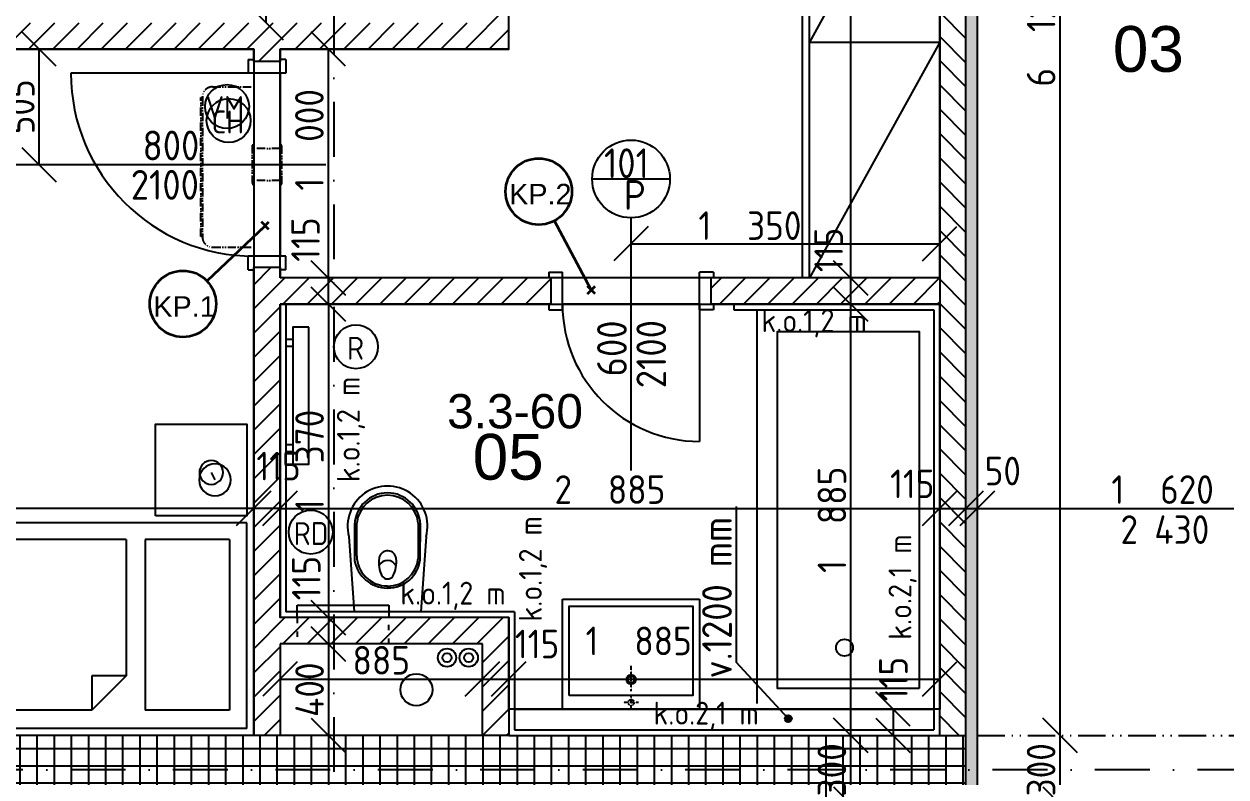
# Model space of a CAD drawing. Extents: x 4511820 to 5180432, y -1526536 to -944957.
# Drawn here: x 5099442 to 5104700, y -1130065 to -1126775 of the extents above; entities that cross this region are included whole.
import ezdxf

# ---------------------------------------------------------------- set-up
doc = ezdxf.new("R2010")
doc.units = 0
doc.header["$MEASUREMENT"] = 0
for name, pattern in [('ACAD_ISO03W100', [30, 12, -18]), ('ACAD_ISO12W100', [22, 12, -3, 0.5, -3, 0.5, -3]), ('BODKOCIARKOVANA_3', [5.6, 3, -1.3, 0, -1.3]), ('DASHED', [0.75, 0.5, -0.25])]:
    doc.linetypes.add(name, pattern=pattern)
doc.layers.get('0').update_dxf_attribs({"linetype": 'CONTINUOUS'})
doc.layers.get('Defpoints').update_dxf_attribs({"color": 61, "linetype": 'CONTINUOUS'})
for name, color, linetype in [('DVERE', 45, 'CONTINUOUS'), ('KÓTY', 4, 'CONTINUOUS'), ('MÚRY', 1, 'CONTINUOUS'), ('osi', 253, 'CONTINUOUS'), ('Plochy', 41, 'CONTINUOUS'), ('POPIS', 7, 'CONTINUOUS'), ('TENKÁ', 7, 'CONTINUOUS'), ('tzb', 153, 'CONTINUOUS'), ('Z-Kúrenie', 101, 'CONTINUOUS'), ('ZARIADENIE', 47, 'CONTINUOUS'), ('ZARIADOVACIE', 144, 'CONTINUOUS'), ('ZZ-chladenie', 133, 'CONTINUOUS'), ('zz-vetr', 52, 'CONTINUOUS'), ('ŠRAFY', 82, 'CONTINUOUS')]:
    doc.layers.add(name, color=color, linetype=linetype)
doc.layers.add('preklady', color=74, linetype='CONTINUOUS', lineweight=35)
doc.styles.add('ARIAL', font='arial.ttf')
doc.styles.add('STYLE1', font='isocp.shx')
doc.dimstyles.new('STANDARD-50', dxfattribs={"dimtxt": 125, "dimasz": 150, "dimexe": 10, "dimexo": 200, "dimgap": 20, "dimtad": 1, "dimdsep": 46, "dimlunit": 6, "dimtxsty": 'STYLE1', "dimblk1": 'OBLIQUE', "dimblk2": 'OBLIQUE', "dimsah": 1, "dimcen": 2.5, "dimse1": 1, "dimse2": 1, "dimadec": 0, "dimazin": 0, "dimtfac": 1, "dimtmove": 1, "dimatfit": 3, "dimldrblk": 'OBLIQUE', "dimfxl": 1, "dimtolj": 1, "dimtzin": 0, "dimarcsym": 0})
pattern_1 = [(45, (515270.5, 303822), (-53.0330086, 53.0330086), [])]

# ---------------------------------------------------------------- blocks, each defined once
blk = doc.blocks.new('JEDNOPOSTEL')
at = {"layer": 'ZARIADENIE', "ltscale": 0.25}
for p, q in [((4449069, -1322230.2), (4447069, -1322230.2)), ((4447069, -1323130.2), (4447069, -1322230.2)), ((4449069, -1322230.2), (4449069, -1323130.2)), ((4449069, -1323130.2), (4447069, -1323130.2)), ((4448913, -1323349.6), (4448929.1, -1323317.4))]:
    blk.add_line(p, q, dxfattribs=at)
at = {"layer": 'ZARIADENIE', "color": 76, "ltscale": 0.25}
for p, q in [((4448390.6, -1322311.3), (4447130.6, -1322311.3)), ((4447130.6, -1323056.9), (4447130.6, -1322311.3)), ((4448540.6, -1322461.3), (4448390.6, -1322311.3)), ((4448390.6, -1322461.3), (4448390.6, -1322311.3)), ((4448992.6, -1322311.3), (4448623.3, -1322311.3)), ((4448623.3, -1323056.9), (4448623.3, -1322311.3)), ((4448992.6, -1323056.9), (4448992.6, -1322311.3)), ((4448540.6, -1322461.3), (4448390.6, -1322461.3)), ((4448540.6, -1323056.9), (4448540.6, -1322461.3)), ((4448540.6, -1323056.9), (4447130.6, -1323056.9)), ((4448992.6, -1323056.9), (4448623.3, -1323056.9))]:
    blk.add_line(p, q, dxfattribs=at)
at = {"layer": 'ZARIADENIE'}
blk.add_lwpolyline([(4448669, -1323160.2), (4448669, -1323560.2), (4449069, -1323560.2), (4449069, -1323160.2)], close=True, dxfattribs=at)
at = {"layer": 'ZARIADENIE', "ltscale": 0.25}
for centre, radius in [((4448929.1, -1323317.4), 69.7), ((4448913, -1323349.6), 51.9)]:
    blk.add_circle(centre, radius, dxfattribs=at)
blk = doc.blocks.new('_OBLIQUE')
at = {"color": 0, "linetype": 'ByBlock'}
blk.add_line((-0.5, -0.5), (0.5, 0.5), dxfattribs=at)
blk = doc.blocks.new('*D17561')
at = {"layer": 'Defpoints', "color": 0}
for p in [(5103058.5, -1129884.2), (5103058.5, -1129884.2), (5103058.5, -1130184.2)]:
    blk.add_point(p, dxfattribs=at)
at = {"layer": 'KÓTY', "color": 0, "lineweight": -2}
blk.add_line((5103058.5, -1130184.2), (5103058.5, -1129884.2), dxfattribs=at)
at = {"layer": 'KÓTY', "color": 0, "linetype": 'ByBlock', "lineweight": -2, "xscale": 150, "yscale": 150, "zscale": 150}
for p, rotation in [((5103058.5, -1129884.2), 90), ((5103058.5, -1130184.2), 270)]:
    blk.add_blockref('_OBLIQUE', p, dxfattribs=dict(at, rotation=rotation))
at = {"layer": 'KÓTY', "color": 0, "insert": (5102976, -1130034.2), "char_height": 125, "attachment_point": 5, "rotation": 90, "style": 'STYLE1'}
blk.add_mtext('\\A1;300', dxfattribs=at)
blk = doc.blocks.new('*D17562')
at = {"layer": 'Defpoints', "color": 0}
for p in [(5103058.5, -1127999.2), (5103058.5, -1127999.2), (5103058.5, -1129884.2)]:
    blk.add_point(p, dxfattribs=at)
at = {"layer": 'KÓTY', "color": 0, "lineweight": -2}
blk.add_line((5103058.5, -1129884.2), (5103058.5, -1127999.2), dxfattribs=at)
at = {"layer": 'KÓTY', "color": 0, "linetype": 'ByBlock', "lineweight": -2, "xscale": 150, "yscale": 150, "zscale": 150}
for p, rotation in [((5103058.5, -1127999.2), 90), ((5103058.5, -1129884.2), 270)]:
    blk.add_blockref('_OBLIQUE', p, dxfattribs=dict(at, rotation=rotation))
at = {"layer": 'KÓTY', "color": 0, "insert": (5102976, -1128941.7), "char_height": 125, "attachment_point": 5, "rotation": 90, "style": 'STYLE1'}
blk.add_mtext('\\A1;1ﾠ885', dxfattribs=at)
blk = doc.blocks.new('*D17563')
at = {"layer": 'Defpoints', "color": 0}
for p in [(5103058.5, -1127884.2), (5103058.5, -1127884.2), (5103058.5, -1127999.2)]:
    blk.add_point(p, dxfattribs=at)
at = {"layer": 'KÓTY', "color": 0, "lineweight": -2}
blk.add_line((5103058.5, -1127999.2), (5103058.5, -1127884.2), dxfattribs=at)
at = {"layer": 'KÓTY', "color": 0, "linetype": 'ByBlock', "lineweight": -2, "xscale": 150, "yscale": 150, "zscale": 150}
for p, rotation in [((5103058.5, -1127884.2), 90), ((5103058.5, -1127999.2), 270)]:
    blk.add_blockref('_OBLIQUE', p, dxfattribs=dict(at, rotation=rotation))
at = {"layer": 'KÓTY', "color": 0, "insert": (5102961.8, -1127762.1), "char_height": 125, "attachment_point": 5, "rotation": 90, "style": 'STYLE1'}
blk.add_mtext('\\A1;115', dxfattribs=at)
blk = doc.blocks.new('*D17564')
at = {"layer": 'Defpoints', "color": 0}
for p in [(5103058.5, -1123764.2), (5103058.5, -1123764.2), (5103058.5, -1127884.2)]:
    blk.add_point(p, dxfattribs=at)
at = {"layer": 'KÓTY', "color": 0, "lineweight": -2}
blk.add_line((5103058.5, -1127884.2), (5103058.5, -1123764.2), dxfattribs=at)
at = {"layer": 'KÓTY', "color": 0, "linetype": 'ByBlock', "lineweight": -2, "xscale": 150, "yscale": 150, "zscale": 150}
for p, rotation in [((5103058.5, -1123764.2), 90), ((5103058.5, -1127884.2), 270)]:
    blk.add_blockref('_OBLIQUE', p, dxfattribs=dict(at, rotation=rotation))
at = {"layer": 'KÓTY', "color": 0, "insert": (5102976, -1125824.2), "char_height": 125, "attachment_point": 5, "rotation": 90, "style": 'STYLE1'}
blk.add_mtext('\\A1;4ﾠ120', dxfattribs=at)
blk = doc.blocks.new('*D17593')
at = {"layer": 'Defpoints', "color": 0}
for p in [(5099359.5, -1126884.2), (5099508.5, -1126884.2), (5099359.5, -1127389.2)]:
    blk.add_point(p, dxfattribs=at)
at = {"layer": 'KÓTY', "color": 0, "lineweight": -2}
blk.add_line((5099508.5, -1127389.2), (5099508.5, -1126884.2), dxfattribs=at)
at = {"layer": 'KÓTY', "color": 0, "linetype": 'ByBlock', "lineweight": -2, "xscale": 150, "yscale": 150, "zscale": 150}
for p, rotation in [((5099508.5, -1126884.2), 90), ((5099508.5, -1127389.2), 270)]:
    blk.add_blockref('_OBLIQUE', p, dxfattribs=dict(at, rotation=rotation))
at = {"layer": 'KÓTY', "color": 0, "insert": (5099426, -1127136.7), "char_height": 125, "attachment_point": 5, "rotation": 90, "style": 'STYLE1'}
blk.add_mtext('\\A1;505', dxfattribs=at)
blk = doc.blocks.new('*D17595')
at = {"layer": 'Defpoints', "color": 0}
for p in [(5102097.5, -1127621.9), (5103447.5, -1127667.4), (5103447.5, -1127735)]:
    blk.add_point(p, dxfattribs=at)
at = {"layer": 'KÓTY', "color": 0, "lineweight": -2}
blk.add_line((5102097.5, -1127735), (5103447.5, -1127735), dxfattribs=at)
at = {"layer": 'KÓTY', "color": 0, "linetype": 'ByBlock', "lineweight": -2, "xscale": 150, "yscale": 150, "zscale": 150, "rotation": 180}
blk.add_blockref('_OBLIQUE', (5102097.5, -1127735), dxfattribs=at)
at = {"layer": 'KÓTY', "color": 0, "linetype": 'ByBlock', "lineweight": -2, "xscale": 150, "yscale": 150, "zscale": 150}
blk.add_blockref('_OBLIQUE', (5103447.5, -1127735), dxfattribs=at)
at = {"layer": 'KÓTY', "color": 0, "insert": (5102617.4, -1127656), "char_height": 125, "attachment_point": 5, "style": 'STYLE1'}
blk.add_mtext('\\A1;1ﾠ350', dxfattribs=at)
blk = doc.blocks.new('*D17596')
at = {"layer": 'Defpoints', "color": 0}
for p in [(5100562.5, -1129484.2), (5100562.5, -1129884.2), (5100774, -1129884.2)]:
    blk.add_point(p, dxfattribs=at)
at = {"layer": 'KÓTY', "color": 0, "lineweight": -2}
blk.add_line((5100774, -1129484.2), (5100774, -1129884.2), dxfattribs=at)
at = {"layer": 'KÓTY', "color": 0, "linetype": 'ByBlock', "lineweight": -2, "xscale": 150, "yscale": 150, "zscale": 150}
for p, rotation in [((5100774, -1129484.2), 90), ((5100774, -1129884.2), 270)]:
    blk.add_blockref('_OBLIQUE', p, dxfattribs=dict(at, rotation=rotation))
at = {"layer": 'KÓTY', "color": 0, "insert": (5100691.5, -1129684.2), "char_height": 125, "attachment_point": 5, "rotation": 90, "style": 'STYLE1'}
blk.add_mtext('\\A1;400', dxfattribs=at)
blk = doc.blocks.new('*D17597')
at = {"layer": 'Defpoints', "color": 0}
for p in [(5100562.5, -1129369.2), (5100562.5, -1129484.2), (5100774, -1129484.2)]:
    blk.add_point(p, dxfattribs=at)
at = {"layer": 'KÓTY', "color": 0, "lineweight": -2}
blk.add_line((5100774, -1129369.2), (5100774, -1129484.2), dxfattribs=at)
at = {"layer": 'KÓTY', "color": 0, "linetype": 'ByBlock', "lineweight": -2, "xscale": 150, "yscale": 150, "zscale": 150}
for p, rotation in [((5100774, -1129369.2), 90), ((5100774, -1129484.2), 270)]:
    blk.add_blockref('_OBLIQUE', p, dxfattribs=dict(at, rotation=rotation))
at = {"layer": 'KÓTY', "color": 0, "insert": (5100677, -1129196.5), "char_height": 125, "attachment_point": 5, "rotation": 90, "style": 'STYLE1'}
blk.add_mtext('\\A1;115', dxfattribs=at)
blk = doc.blocks.new('*D17598')
at = {"layer": 'Defpoints', "color": 0}
for p in [(5100562.5, -1127999.2), (5100562.5, -1129369.2), (5100774, -1129369.2)]:
    blk.add_point(p, dxfattribs=at)
at = {"layer": 'KÓTY', "color": 0, "lineweight": -2}
blk.add_line((5100774, -1127999.2), (5100774, -1129369.2), dxfattribs=at)
at = {"layer": 'KÓTY', "color": 0, "linetype": 'ByBlock', "lineweight": -2, "xscale": 150, "yscale": 150, "zscale": 150}
for p, rotation in [((5100774, -1127999.2), 90), ((5100774, -1129369.2), 270)]:
    blk.add_blockref('_OBLIQUE', p, dxfattribs=dict(at, rotation=rotation))
at = {"layer": 'KÓTY', "color": 0, "insert": (5100691.5, -1128684.2), "char_height": 125, "attachment_point": 5, "rotation": 90, "style": 'STYLE1'}
blk.add_mtext('\\A1;1ﾠ370', dxfattribs=at)
blk = doc.blocks.new('*D17599')
at = {"layer": 'Defpoints', "color": 0}
for p in [(5100774, -1127884.2), (5100774, -1127884.2), (5100774, -1127999.2)]:
    blk.add_point(p, dxfattribs=at)
at = {"layer": 'KÓTY', "color": 0, "lineweight": -2}
blk.add_line((5100774, -1127999.2), (5100774, -1127884.2), dxfattribs=at)
at = {"layer": 'KÓTY', "color": 0, "linetype": 'ByBlock', "lineweight": -2, "xscale": 150, "yscale": 150, "zscale": 150}
for p, rotation in [((5100774, -1127884.2), 90), ((5100774, -1127999.2), 270)]:
    blk.add_blockref('_OBLIQUE', p, dxfattribs=dict(at, rotation=rotation))
at = {"layer": 'KÓTY', "color": 0, "insert": (5100673.5, -1127717), "char_height": 125, "attachment_point": 5, "rotation": 90, "style": 'STYLE1'}
blk.add_mtext('\\A1;115', dxfattribs=at)
blk = doc.blocks.new('*D17600')
at = {"layer": 'Defpoints', "color": 0}
for p in [(5100774, -1126884.2), (5101155, -1126884.2), (5101155, -1127884.2)]:
    blk.add_point(p, dxfattribs=at)
at = {"layer": 'KÓTY', "color": 0, "lineweight": -2}
blk.add_line((5100774, -1127884.2), (5100774, -1126884.2), dxfattribs=at)
at = {"layer": 'KÓTY', "color": 0, "linetype": 'ByBlock', "lineweight": -2, "xscale": 150, "yscale": 150, "zscale": 150}
for p, rotation in [((5100774, -1126884.2), 90), ((5100774, -1127884.2), 270)]:
    blk.add_blockref('_OBLIQUE', p, dxfattribs=dict(at, rotation=rotation))
at = {"layer": 'KÓTY', "color": 0, "insert": (5100690.5, -1127281), "char_height": 125, "attachment_point": 5, "rotation": 90, "style": 'STYLE1'}
blk.add_mtext('\\A1;1ﾠ000', dxfattribs=at)
blk = doc.blocks.new('*D17601')
at = {"layer": 'Defpoints', "color": 0}
for p in [(5103464.5, -1129769.2), (5103243.5, -1129884.2), (5103464.5, -1129884.2)]:
    blk.add_point(p, dxfattribs=at)
at = {"layer": 'KÓTY', "color": 0, "lineweight": -2}
blk.add_line((5103243.5, -1129769.2), (5103243.5, -1129884.2), dxfattribs=at)
at = {"layer": 'KÓTY', "color": 0, "linetype": 'ByBlock', "lineweight": -2, "xscale": 150, "yscale": 150, "zscale": 150}
for p, rotation in [((5103243.5, -1129769.2), 90), ((5103243.5, -1129884.2), 270)]:
    blk.add_blockref('_OBLIQUE', p, dxfattribs=dict(at, rotation=rotation))
at = {"layer": 'KÓTY', "color": 0, "insert": (5103245, -1129637.5), "char_height": 125, "attachment_point": 5, "rotation": 90, "style": 'STYLE1'}
blk.add_mtext('\\A1;115', dxfattribs=at)
blk = doc.blocks.new('*D17602')
at = {"layer": 'Defpoints', "color": 0}
for p in [(5103447.5, -1128892), (5100562.5, -1129369.2), (5103447.5, -1129369.2)]:
    blk.add_point(p, dxfattribs=at)
at = {"layer": 'KÓTY', "color": 0, "lineweight": -2}
blk.add_line((5100562.5, -1128892), (5103447.5, -1128892), dxfattribs=at)
at = {"layer": 'KÓTY', "color": 0, "linetype": 'ByBlock', "lineweight": -2, "xscale": 150, "yscale": 150, "zscale": 150, "rotation": 180}
blk.add_blockref('_OBLIQUE', (5100562.5, -1128892), dxfattribs=at)
at = {"layer": 'KÓTY', "color": 0, "linetype": 'ByBlock', "lineweight": -2, "xscale": 150, "yscale": 150, "zscale": 150}
blk.add_blockref('_OBLIQUE', (5103447.5, -1128892), dxfattribs=at)
at = {"layer": 'KÓTY', "color": 0, "insert": (5102005, -1128809.5), "char_height": 125, "attachment_point": 5, "style": 'STYLE1'}
blk.add_mtext('\\A1;2ﾠ885', dxfattribs=at)
blk = doc.blocks.new('*D17603')
at = {"layer": 'Defpoints', "color": 0}
for p in [(5100447.5, -1128892), (5100447.5, -1128892), (5100562.5, -1128892)]:
    blk.add_point(p, dxfattribs=at)
at = {"layer": 'KÓTY', "color": 0, "lineweight": -2}
blk.add_line((5100562.5, -1128892), (5100447.5, -1128892), dxfattribs=at)
at = {"layer": 'KÓTY', "color": 0, "linetype": 'ByBlock', "lineweight": -2, "xscale": 150, "yscale": 150, "zscale": 150, "rotation": 180}
blk.add_blockref('_OBLIQUE', (5100447.5, -1128892), dxfattribs=at)
at = {"layer": 'KÓTY', "color": 0, "linetype": 'ByBlock', "lineweight": -2, "xscale": 150, "yscale": 150, "zscale": 150}
blk.add_blockref('_OBLIQUE', (5100562.5, -1128892), dxfattribs=at)
at = {"layer": 'KÓTY', "color": 0, "insert": (5100555.8, -1128707), "char_height": 125, "attachment_point": 5, "style": 'STYLE1'}
blk.add_mtext('\\A1;115', dxfattribs=at)
blk = doc.blocks.new('*D17604')
at = {"layer": 'Defpoints', "color": 0}
for p in [(5096312.5, -1128892), (5096312.5, -1129884.2), (5100447.5, -1129884.2)]:
    blk.add_point(p, dxfattribs=at)
at = {"layer": 'KÓTY', "color": 0, "lineweight": -2}
blk.add_line((5100447.5, -1128892), (5096312.5, -1128892), dxfattribs=at)
at = {"layer": 'KÓTY', "color": 0, "linetype": 'ByBlock', "lineweight": -2, "xscale": 150, "yscale": 150, "zscale": 150, "rotation": 180}
blk.add_blockref('_OBLIQUE', (5096312.5, -1128892), dxfattribs=at)
at = {"layer": 'KÓTY', "color": 0, "linetype": 'ByBlock', "lineweight": -2, "xscale": 150, "yscale": 150, "zscale": 150}
blk.add_blockref('_OBLIQUE', (5100447.5, -1128892), dxfattribs=at)
at = {"layer": 'KÓTY', "color": 0, "insert": (5098290, -1128792.5), "char_height": 125, "attachment_point": 5, "style": 'STYLE1'}
blk.add_mtext('\\A1;4ﾠ135', dxfattribs=at)
blk = doc.blocks.new('*D17605')
at = {"layer": 'Defpoints', "color": 0}
for p in [(5103447.5, -1128892), (5103562.5, -1128892), (5103562.5, -1128892)]:
    blk.add_point(p, dxfattribs=at)
at = {"layer": 'KÓTY', "color": 0, "lineweight": -2}
blk.add_line((5103447.5, -1128892), (5103562.5, -1128892), dxfattribs=at)
at = {"layer": 'KÓTY', "color": 0, "linetype": 'ByBlock', "lineweight": -2, "xscale": 150, "yscale": 150, "zscale": 150, "rotation": 180}
blk.add_blockref('_OBLIQUE', (5103447.5, -1128892), dxfattribs=at)
at = {"layer": 'KÓTY', "color": 0, "linetype": 'ByBlock', "lineweight": -2, "xscale": 150, "yscale": 150, "zscale": 150}
blk.add_blockref('_OBLIQUE', (5103562.5, -1128892), dxfattribs=at)
at = {"layer": 'KÓTY', "color": 0, "insert": (5103327.5, -1128784.5), "char_height": 125, "attachment_point": 5, "style": 'STYLE1'}
blk.add_mtext('\\A1;115', dxfattribs=at)
blk = doc.blocks.new('*D17606')
at = {"layer": 'Defpoints', "color": 0}
for p in [(5103562.5, -1128892), (5103612.5, -1128892), (5103612.5, -1128892)]:
    blk.add_point(p, dxfattribs=at)
at = {"layer": 'KÓTY', "color": 0, "lineweight": -2}
blk.add_line((5103562.5, -1128892), (5103612.5, -1128892), dxfattribs=at)
at = {"layer": 'KÓTY', "color": 0, "linetype": 'ByBlock', "lineweight": -2, "xscale": 150, "yscale": 150, "zscale": 150, "rotation": 180}
blk.add_blockref('_OBLIQUE', (5103562.5, -1128892), dxfattribs=at)
at = {"layer": 'KÓTY', "color": 0, "linetype": 'ByBlock', "lineweight": -2, "xscale": 150, "yscale": 150, "zscale": 150}
blk.add_blockref('_OBLIQUE', (5103612.5, -1128892), dxfattribs=at)
at = {"layer": 'KÓTY', "color": 0, "insert": (5103723.5, -1128728.5), "char_height": 125, "attachment_point": 5, "style": 'STYLE1'}
blk.add_mtext('\\A1;50', dxfattribs=at)
blk = doc.blocks.new('*D17607')
at = {"layer": 'Defpoints', "color": 0}
for p in [(5103612.5, -1128892), (5105232.5, -1128892), (5105232.5, -1128892)]:
    blk.add_point(p, dxfattribs=at)
at = {"layer": 'KÓTY', "color": 0, "lineweight": -2}
blk.add_line((5103612.5, -1128892), (5105232.5, -1128892), dxfattribs=at)
at = {"layer": 'KÓTY', "color": 0, "linetype": 'ByBlock', "lineweight": -2, "xscale": 150, "yscale": 150, "zscale": 150, "rotation": 180}
blk.add_blockref('_OBLIQUE', (5103612.5, -1128892), dxfattribs=at)
at = {"layer": 'KÓTY', "color": 0, "linetype": 'ByBlock', "lineweight": -2, "xscale": 150, "yscale": 150, "zscale": 150}
blk.add_blockref('_OBLIQUE', (5105232.5, -1128892), dxfattribs=at)
at = {"layer": 'KÓTY', "color": 0, "insert": (5104422.5, -1128809.5), "char_height": 125, "attachment_point": 5, "style": 'STYLE1'}
blk.add_mtext('\\A1;1ﾠ620', dxfattribs=at)
blk = doc.blocks.new('*D17610')
at = {"layer": 'Defpoints', "color": 0}
for p in [(5100562.5, -1129484.2), (5101447.5, -1129484.2), (5101447.5, -1129638)]:
    blk.add_point(p, dxfattribs=at)
at = {"layer": 'KÓTY', "color": 0, "lineweight": -2}
blk.add_line((5100562.5, -1129638), (5101447.5, -1129638), dxfattribs=at)
at = {"layer": 'KÓTY', "color": 0, "linetype": 'ByBlock', "lineweight": -2, "xscale": 150, "yscale": 150, "zscale": 150, "rotation": 180}
blk.add_blockref('_OBLIQUE', (5100562.5, -1129638), dxfattribs=at)
at = {"layer": 'KÓTY', "color": 0, "linetype": 'ByBlock', "lineweight": -2, "xscale": 150, "yscale": 150, "zscale": 150}
blk.add_blockref('_OBLIQUE', (5101447.5, -1129638), dxfattribs=at)
at = {"layer": 'KÓTY', "color": 0, "insert": (5101005, -1129555.5), "char_height": 125, "attachment_point": 5, "style": 'STYLE1'}
blk.add_mtext('\\A1;885', dxfattribs=at)
blk = doc.blocks.new('*D17611')
at = {"layer": 'Defpoints', "color": 0}
for p in [(5101447.5, -1129638), (5101562.5, -1129638), (5101562.5, -1129638)]:
    blk.add_point(p, dxfattribs=at)
at = {"layer": 'KÓTY', "color": 0, "lineweight": -2}
blk.add_line((5101447.5, -1129638), (5101562.5, -1129638), dxfattribs=at)
at = {"layer": 'KÓTY', "color": 0, "linetype": 'ByBlock', "lineweight": -2, "xscale": 150, "yscale": 150, "zscale": 150, "rotation": 180}
blk.add_blockref('_OBLIQUE', (5101447.5, -1129638), dxfattribs=at)
at = {"layer": 'KÓTY', "color": 0, "linetype": 'ByBlock', "lineweight": -2, "xscale": 150, "yscale": 150, "zscale": 150}
blk.add_blockref('_OBLIQUE', (5101562.5, -1129638), dxfattribs=at)
at = {"layer": 'KÓTY', "color": 0, "insert": (5101686.5, -1129484.5), "char_height": 125, "attachment_point": 5, "style": 'STYLE1'}
blk.add_mtext('\\A1;115', dxfattribs=at)
blk = doc.blocks.new('*D17612')
at = {"layer": 'Defpoints', "color": 0}
for p in [(5101562.5, -1129369.2), (5103447.5, -1129369.2), (5103447.5, -1129638)]:
    blk.add_point(p, dxfattribs=at)
at = {"layer": 'KÓTY', "color": 0, "lineweight": -2}
blk.add_line((5101562.5, -1129638), (5103447.5, -1129638), dxfattribs=at)
at = {"layer": 'KÓTY', "color": 0, "linetype": 'ByBlock', "lineweight": -2, "xscale": 150, "yscale": 150, "zscale": 150, "rotation": 180}
blk.add_blockref('_OBLIQUE', (5101562.5, -1129638), dxfattribs=at)
at = {"layer": 'KÓTY', "color": 0, "linetype": 'ByBlock', "lineweight": -2, "xscale": 150, "yscale": 150, "zscale": 150}
blk.add_blockref('_OBLIQUE', (5103447.5, -1129638), dxfattribs=at)
at = {"layer": 'KÓTY', "color": 0, "insert": (5102131, -1129471), "char_height": 125, "attachment_point": 5, "style": 'STYLE1'}
blk.add_mtext('\\A1;1ﾠ885', dxfattribs=at)
blk = doc.blocks.new('*D17624')
at = {"layer": 'Defpoints', "color": 0}
for p in [(5100359.5, -1125684.2), (5100359.5, -1126769.2), (5100500.5, -1126769.2)]:
    blk.add_point(p, dxfattribs=at)
at = {"layer": 'KÓTY', "color": 0, "lineweight": -2}
blk.add_line((5100500.5, -1125684.2), (5100500.5, -1126769.2), dxfattribs=at)
at = {"layer": 'KÓTY', "color": 0, "linetype": 'ByBlock', "lineweight": -2, "xscale": 150, "yscale": 150, "zscale": 150}
for p, rotation in [((5100500.5, -1125684.2), 90), ((5100500.5, -1126769.2), 270)]:
    blk.add_blockref('_OBLIQUE', p, dxfattribs=dict(at, rotation=rotation))
at = {"layer": 'KÓTY', "color": 0, "insert": (5100418, -1126226.7), "char_height": 125, "attachment_point": 5, "rotation": 90, "style": 'STYLE1'}
blk.add_mtext('\\A1;1ﾠ085', dxfattribs=at)
blk = doc.blocks.new('*D17625')
at = {"layer": 'Defpoints', "color": 0}
for p in [(5103612.5, -1123764.2), (5103612.5, -1129884.2), (5103973.5, -1129884.2)]:
    blk.add_point(p, dxfattribs=at)
at = {"layer": 'KÓTY', "color": 0, "lineweight": -2}
blk.add_line((5103973.5, -1123764.2), (5103973.5, -1129884.2), dxfattribs=at)
at = {"layer": 'KÓTY', "color": 0, "linetype": 'ByBlock', "lineweight": -2, "xscale": 150, "yscale": 150, "zscale": 150}
for p, rotation in [((5103973.5, -1123764.2), 90), ((5103973.5, -1129884.2), 270)]:
    blk.add_blockref('_OBLIQUE', p, dxfattribs=dict(at, rotation=rotation))
at = {"layer": 'KÓTY', "color": 0, "insert": (5103891, -1126824.2), "char_height": 125, "attachment_point": 5, "rotation": 90, "style": 'STYLE1'}
blk.add_mtext('\\A1;6ﾠ120', dxfattribs=at)
blk = doc.blocks.new('*D17626')
at = {"layer": 'Defpoints', "color": 0}
for p in [(5103612.5, -1129884.2), (5103612.5, -1130184.2), (5103973.5, -1130184.2)]:
    blk.add_point(p, dxfattribs=at)
at = {"layer": 'KÓTY', "color": 0, "lineweight": -2}
blk.add_line((5103973.5, -1129884.2), (5103973.5, -1130184.2), dxfattribs=at)
at = {"layer": 'KÓTY', "color": 0, "linetype": 'ByBlock', "lineweight": -2, "xscale": 150, "yscale": 150, "zscale": 150}
for p, rotation in [((5103973.5, -1129884.2), 90), ((5103973.5, -1130184.2), 270)]:
    blk.add_blockref('_OBLIQUE', p, dxfattribs=dict(at, rotation=rotation))
at = {"layer": 'KÓTY', "color": 0, "insert": (5103891, -1130034.2), "char_height": 125, "attachment_point": 5, "rotation": 90, "style": 'STYLE1'}
blk.add_mtext('\\A1;300', dxfattribs=at)
blk = doc.blocks.new('chlad2')
at = {"layer": 'ZZ-chladenie', "linetype": 'ACAD_ISO12W100', "ltscale": 3}
for p, q in [((5102412.5, -1105747.3), (5102592.5, -1105747.3)), ((5102412.5, -1106448.4), (5102592.5, -1106448.4))]:
    blk.add_line(p, q, dxfattribs=at)
blk.add_lwpolyline([(5102367.5, -1106402), (5102360.8, -1106402), (5102360.8, -1105794.8), (5102367.5, -1105794.8)], close=True, dxfattribs=at)
for centre, start, end in [((5102412.5, -1105792.3), 90, 180), ((5102412.5, -1106403.4), 180, 270)]:
    blk.add_arc(centre, 45, start, end, dxfattribs=at)

msp = doc.modelspace()

# ---------------------------------------------------------------- hatches: boundary and pattern name
at = {"layer": 'KÓTY'}
h = msp.add_hatch(color=256, dxfattribs=at)
h.dxf.hatch_style = 1
h.paths.add_polyline_path([(5102800, -1129810.5, 0.65381715), (5102774.826, -1129799.478, 1.52947961)])
at = {"layer": 'ŠRAFY', "ltscale": 0.25}
h = msp.add_hatch(dxfattribs=at)
h.set_pattern_fill('ANSI31', color=256, scale=600, angle=90, style=0)
h.set_pattern_definition([(135, (-2973754.684, 526484.926), (-53.0330086, -53.0330086), [])])
h.paths.add_polyline_path([(5103447.5, -1123764.191), (5103447.5, -1127884.191), (5103447.5, -1127999.191), (5103447.5, -1129884.191), (5103562.5, -1129884.191), (5103562.5, -1123764.191)])
at = {"layer": 'ŠRAFY'}
h = msp.add_hatch(dxfattribs=at)
h.set_pattern_fill('DOTS', color=256, scale=250, angle=90)
h.paths.add_polyline_path([(5103562.5, -1123764.191), (5103562.5, -1130184.191), (5103612.5, -1130184.191), (5103612.5, -1123764.191)])
at = {"layer": 'ŠRAFY', "ltscale": 0.25}
h = msp.add_hatch(dxfattribs=at)
h.set_pattern_fill('ANSI31', color=256, scale=600, style=0)
h.set_pattern_definition(pattern_1)
h.paths.add_polyline_path([(5101447.5, -1126769.191), (5096312.5, -1126769.191), (5096312.5, -1126884.191), (5100447.5, -1126884.191), (5100447.5, -1126929.191), (5100447.5, -1126939.191), (5100562.5, -1126939.191), (5100562.5, -1126929.191), (5100562.5, -1126884.191), (5101562.5, -1126884.191), (5101562.5, -1126144.191), (5101562.5, -1126134.191), (5101447.5, -1126134.191), (5101447.5, -1126144.191)])
h = msp.add_hatch(dxfattribs=at)
h.set_pattern_fill('ANSI31', color=256, scale=600, style=0)
h.set_pattern_definition(pattern_1)
h.paths.add_polyline_path([(5101737.5, -1127999.191), (5101747.5, -1127999.191), (5101747.5, -1127884.191), (5101737.5, -1127884.191), (5100562.5, -1127884.191), (5100562.5, -1127849.191), (5100562.5, -1127839.191), (5100447.5, -1127839.191), (5100447.5, -1127849.191), (5100447.5, -1129884.191), (5100562.5, -1129884.191), (5100562.5, -1129484.191), (5101447.5, -1129484.191), (5101447.5, -1129884.191), (5101562.5, -1129884.191), (5101562.5, -1129769.191), (5101562.5, -1129369.191), (5100562.5, -1129369.191), (5100562.5, -1127999.191), (5100587.5, -1127999.191)])
h = msp.add_hatch(dxfattribs=at)
h.set_pattern_fill('ANSI31', color=256, scale=600, style=0)
h.set_pattern_definition(pattern_1)
h.paths.add_polyline_path([(5102847.5, -1127884.191), (5102457.5, -1127884.191), (5102447.5, -1127884.191), (5102447.5, -1127999.191), (5102457.5, -1127999.191), (5102547.5, -1127999.191), (5103447.5, -1127999.191), (5103447.5, -1127884.191), (5102877.5, -1127884.191)])
h = msp.add_hatch(dxfattribs=at)
h.set_pattern_fill('ANSI37', color=256, scale=600, angle=45)
h.set_pattern_definition([(90, (-3375574.78, 712808.59), (-75, 1e-14), []), (180, (-3375574.78, 712808.59), (-1e-14, -75), [])])
h.paths.add_polyline_path([(5103562.5, -1129884.191), (5103447.5, -1129884.191), (5103422.5, -1129884.191), (5101562.5, -1129884.191), (5101447.5, -1129884.191), (5100562.5, -1129884.191), (5100447.5, -1129884.191), (5096312.5, -1129884.191), (5096312.5, -1130184.191), (5103562.5, -1130184.191)])

# ---------------------------------------------------------------- linework, layer by layer
at = {"layer": 'DVERE', "ltscale": 0.25}
for p, q in [((5100422.5, -1126929.191), (5100422.5, -1126989.191)), ((5100422.5, -1126929.191), (5100447.5, -1126929.191)), ((5100587.5, -1126929.191), (5100562.5, -1126929.191)), ((5100587.5, -1126929.191), (5100587.5, -1126989.191)), ((5100447.5, -1126989.191), (5099647.5, -1126989.191)), ((5100587.5, -1126989.191), (5100422.5, -1126989.191)), ((5100447.5, -1126989.191), (5100447.5, -1127789.191)), ((5100562.5, -1126989.191), (5100562.5, -1127789.191)), ((5099359.5, -1127389.191), (5100762.156, -1127389.191)), ((5101927.5, -1127451.863), (5102267.5, -1127451.863)), ((5102097.5, -1128726.52), (5102097.5, -1127621.863)), ((5100422.5, -1127849.191), (5100422.5, -1127789.191)), ((5100587.5, -1127789.191), (5100422.5, -1127789.191)), ((5100587.5, -1127849.191), (5100587.5, -1127789.191)), ((5100422.5, -1127849.191), (5100447.5, -1127849.191)), ((5100587.5, -1127849.191), (5100562.5, -1127849.191)), ((5101737.5, -1127859.191), (5101797.5, -1127859.191)), ((5101737.5, -1127859.191), (5101737.5, -1127884.191)), ((5101797.5, -1128024.191), (5101797.5, -1127859.191)), ((5102397.5, -1127884.191), (5101797.5, -1127884.191)), ((5102457.5, -1127859.191), (5102397.5, -1127859.191)), ((5102397.5, -1128024.191), (5102397.5, -1127859.191)), ((5102457.5, -1127859.191), (5102457.5, -1127884.191)), ((5101737.5, -1127999.191), (5101737.5, -1128024.191)), ((5102397.5, -1127999.191), (5101797.5, -1127999.191)), ((5102397.5, -1127999.191), (5102397.5, -1128599.191)), ((5102457.5, -1127999.191), (5102457.5, -1128024.191)), ((5101737.5, -1128024.191), (5101797.5, -1128024.191)), ((5102457.5, -1128024.191), (5102397.5, -1128024.191))]:
    msp.add_line(p, q, dxfattribs=at)
msp.add_circle((5102097.5, -1127451.863), 170, dxfattribs=at)
for centre, radius in [((5100447.5, -1126989.191), 800), ((5102397.5, -1127999.191), 600)]:
    msp.add_arc(centre, radius, 180, 270, dxfattribs=at)
at = {"layer": 'KÓTY'}
for p in [(5102557, -1128884), (5102785, -1129810.5)]:
    msp.add_line(p, (5102557, -1129563.5), dxfattribs=at)
msp.add_circle((5102785, -1129810.5), 15, dxfattribs=at)
at = {"layer": 'MÚRY'}
for p, q in [((5103447.5, -1127884.191), (5103447.5, -1123764.191)), ((5103612.5, -1130184.191), (5103612.5, -1123764.191)), ((5100447.5, -1126884.191), (5096312.5, -1126884.191)), ((5101562.5, -1126884.191), (5100562.5, -1126884.191)), ((5103447.5, -1129884.191), (5103447.5, -1127999.191)), ((5101447.5, -1129884.191), (5101447.5, -1129484.191)), ((5100447.5, -1129884.191), (5096312.5, -1129884.191))]:
    msp.add_line(p, q, dxfattribs=at)
at = {"layer": 'MÚRY', "ltscale": 0.25}
for p, q in [((5101562.5, -1126884.191), (5101562.5, -1126134.191)), ((5100447.5, -1126939.191), (5100447.5, -1126884.191)), ((5100562.5, -1126884.191), (5100562.5, -1126939.191)), ((5100562.5, -1126939.191), (5100447.5, -1126939.191)), ((5100447.5, -1129884.191), (5100447.5, -1127839.191)), ((5100562.5, -1127839.191), (5100447.5, -1127839.191)), ((5100562.5, -1127839.191), (5100562.5, -1127884.191)), ((5101747.5, -1127884.191), (5100562.5, -1127884.191)), ((5101747.5, -1127999.191), (5101747.5, -1127884.191)), ((5103447.5, -1127884.191), (5102447.5, -1127884.191)), ((5102447.5, -1127999.191), (5102447.5, -1127884.191)), ((5101747.5, -1127999.191), (5100562.5, -1127999.191)), ((5100562.5, -1127999.191), (5100562.5, -1129369.191)), ((5103447.5, -1127999.191), (5102447.5, -1127999.191)), ((5101562.5, -1129369.191), (5100562.5, -1129369.191)), ((5101562.5, -1129369.191), (5101562.5, -1129884.191)), ((5100562.5, -1129484.191), (5100562.5, -1129884.191)), ((5101447.5, -1129484.191), (5100562.5, -1129484.191)), ((5101447.5, -1129884.191), (5100562.5, -1129884.191)), ((5101562.5, -1129884.191), (5103447.5, -1129884.191))]:
    msp.add_line(p, q, dxfattribs=at)
at = {"layer": 'osi', "linetype": 'BODKOCIARKOVANA_3', "ltscale": 80}
for p, q in [((5100797.5, -1109191.097), (5100797.5, -1141119)), ((5157242.5, -1130034.191), (5093572.5, -1130034.191))]:
    msp.add_line(p, q, dxfattribs=at)
at = {"layer": 'Plochy'}
for points in [[(5100562.5, -1127884.191), (5100562.5, -1126884.191), (5101562.5, -1126884.191), (5101562.5, -1123764.191), (5103447.5, -1123764.191), (5103447.5, -1127884.191)], [(5103612.5, -1123764.191), (5107232.5, -1123764.191), (5107232.5, -1125519.191), (5105232.5, -1125519.191), (5105232.5, -1130184.191), (5103612.5, -1130184.191)], [(5096312.5, -1126884.191), (5100447.5, -1126884.191), (5100447.5, -1129884.191), (5096312.5, -1129884.191)], [(5100562.5, -1127999.191), (5103447.5, -1127999.191), (5103447.5, -1129769.191), (5101562.5, -1129769.191), (5101562.5, -1129369.191), (5100562.5, -1129369.191)]]:
    msp.add_lwpolyline(points, close=True, dxfattribs=at)
at = {"layer": 'preklady'}
for p, q in [((5101923.569, -1127936.931), (5101762.084, -1127634.908)), ((5100497.069, -1127656.431), (5100242.628, -1127898.135)), ((5100480.452, -1127673.048), (5100513.686, -1127639.814)), ((5100513.687, -1127673.049), (5100480.452, -1127639.815)), ((5101906.952, -1127953.548), (5101940.186, -1127920.314)), ((5101940.187, -1127953.549), (5101906.952, -1127920.315))]:
    msp.add_line(p, q, dxfattribs=at)
at = {"layer": 'preklady', "ltscale": 0.25}
for centre in [(5101693.715, -1127507.038), (5100137.5, -1127998)]:
    msp.add_circle(centre, 145, dxfattribs=at)
at = {"layer": 'TENKÁ'}
for p, q in [((5103562.5, -1130184.191), (5103562.5, -1123764.191)), ((5103447.5, -1127884.191), (5103447.5, -1127999.191)), ((5100562.5, -1129884.191), (5100447.5, -1129884.191)), ((5101562.5, -1129884.191), (5101447.5, -1129884.191)), ((5103447.5, -1129884.191), (5103562.5, -1129884.191))]:
    msp.add_line(p, q, dxfattribs=at)
at = {"layer": 'TENKÁ', "ltscale": 0.25}
for p, q in [((5100587.5, -1127999.191), (5100587.5, -1129344.191)), ((5102547.5, -1127999.191), (5102547.5, -1128024.191)), ((5102547.5, -1128024.191), (5103422.5, -1128024.191)), ((5102647.5, -1128024.191), (5102647.5, -1129744.191)), ((5103422.5, -1128024.191), (5103422.5, -1129859.191)), ((5101587.5, -1129344.191), (5100587.5, -1129344.191)), ((5101587.5, -1129344.191), (5101587.5, -1129859.191)), ((5101587.5, -1129769.191), (5103422.5, -1129769.191)), ((5101587.5, -1129859.191), (5103422.5, -1129859.191))]:
    msp.add_line(p, q, dxfattribs=at)
at = {"layer": 'TENKÁ', "linetype": 'ACAD_ISO12W100', "ltscale": 10}
msp.add_line((5103612.5, -1129884.191), (5105232.5, -1129884.191), dxfattribs=at)
at = {"layer": 'tzb'}
for p, q in [((5100637.5, -1129369.191), (5100637.5, -1129314.191)), ((5100637.5, -1129314.191), (5101037.5, -1129314.191)), ((5101037.5, -1129314.191), (5101037.5, -1129369.191))]:
    msp.add_line(p, q, dxfattribs=at)
at = {"layer": 'tzb', "linetype": 'ACAD_ISO03W100', "ltscale": 2}
for p, q in [((5100637.5, -1129369.191), (5100637.5, -1129484.191)), ((5101037.5, -1129484.191), (5101037.5, -1129369.191))]:
    msp.add_line(p, q, dxfattribs=at)
at = {"layer": 'tzb'}
msp.add_circle((5100696.642, -1128995.449), 96, dxfattribs=at)
at = {"layer": 'Z-Kúrenie', "linetype": 'Continuous'}
for p, q in [((5100617.5, -1128154.191), (5100587.5, -1128154.191)), ((5100617.5, -1128184.191), (5100587.5, -1128184.191)), ((5100617.5, -1128614.191), (5100587.5, -1128614.191)), ((5100617.5, -1128644.191), (5100587.5, -1128644.191))]:
    msp.add_line(p, q, dxfattribs=at)
msp.add_lwpolyline([(5100687.5, -1128099.191), (5100617.5, -1128099.191), (5100617.5, -1128699.191), (5100687.5, -1128699.191)], close=True, dxfattribs=at)
msp.add_circle((5100893.966, -1128185.474), 96, dxfattribs=at)
at = {"layer": 'Z-Kúrenie'}
for centre, radius in [((5101292.5, -1129544.191), 40), ((5101292.5, -1129544.191), 20), ((5101387.5, -1129544.191), 40), ((5101387.5, -1129544.191), 20)]:
    msp.add_circle(centre, radius, dxfattribs=at)
at = {"layer": 'ZARIADENIE', "ltscale": 0.25}
for p, q in [((5102847.5, -1127884.191), (5102847.5, -1123764.191)), ((5102877.5, -1127884.191), (5102877.5, -1123764.191))]:
    msp.add_line(p, q, dxfattribs=at)
at = {"layer": 'ZARIADENIE'}
for p, q in [((5103447.5, -1125824.191), (5102877.5, -1126854.191)), ((5102877.5, -1126854.191), (5103447.5, -1126854.191)), ((5103447.5, -1126854.191), (5102877.5, -1127884.191))]:
    msp.add_line(p, q, dxfattribs=at)
at = {"layer": 'ZARIADOVACIE'}
for p, q in [((5100888.282, -1128961.902), (5100888.282, -1129119.311)), ((5100898.137, -1129098.549), (5100898.137, -1128955.728)), ((5101166.147, -1128955.728), (5101166.147, -1129110.389)), ((5101175.045, -1129117.057), (5101176.171, -1128961.902)), ((5100863.687, -1129014.192), (5100886.763, -1129344.191)), ((5101201.313, -1129014.193), (5101178.237, -1129344.191))]:
    msp.add_line(p, q, dxfattribs=at)
at = {"layer": 'ZARIADOVACIE', "linetype": 'Continuous'}
for p, q in [((5100995.936, -1129105.194), (5100995.774, -1129108.903)), ((5101034.199, -1129239.312), (5101031.382, -1129239.875)), ((5101032.5, -1129231.223), (5101031.604, -1129230.401))]:
    msp.add_line(p, q, dxfattribs=at)
at = {"layer": 'ZARIADOVACIE', "ltscale": 0.25}
for p, q in [((5101797.5, -1129769.191), (5101797.5, -1129289.191)), ((5101797.5, -1129289.191), (5102397.5, -1129289.191)), ((5102397.5, -1129289.191), (5102397.5, -1129769.191))]:
    msp.add_line(p, q, dxfattribs=at)
at = {"layer": 'ZARIADOVACIE', "linetype": 'DASHED'}
for p, q in [((5102097.5, -1129690.085), (5102097.5, -1129580.54)), ((5102160.488, -1129639.42), (5102029.035, -1129639.42)), ((5102097.5, -1129764.49), (5102097.5, -1129712.457)), ((5102130.363, -1129739.843), (5102064.637, -1129739.843))]:
    msp.add_line(p, q, dxfattribs=at)
at = {"layer": 'ZARIADOVACIE', "ltscale": 0.25}
for points in [[(5103357.5, -1129678.719), (5102737.5, -1129678.719), (5102737.5, -1128118.719), (5103357.5, -1128118.719)], [(5101827.5, -1129709.191), (5101827.5, -1129319.191), (5102367.5, -1129319.191), (5102367.5, -1129709.191)], [(5101827.5, -1129709.191), (5101827.5, -1129319.191), (5102367.5, -1129319.191), (5102367.5, -1129709.191)]]:
    msp.add_lwpolyline(points, close=True, dxfattribs=at)
msp.add_circle((5103031.01, -1129500.496), 36.624, dxfattribs=at)
at = {"layer": 'ZARIADOVACIE', "linetype": 'Continuous'}
for centre, radius in [((5102097.773, -1129639.153), 20.877), ((5102097.5, -1129639.42), 14.781)]:
    msp.add_circle(centre, radius, dxfattribs=at)
at = {"layer": 'ZARIADOVACIE', "linetype": 'DASHED'}
msp.add_circle((5102097.814, -1129739.843), 12.931, dxfattribs=at)
at = {"layer": 'ZARIADOVACIE', "linetype": 'Continuous'}
for centre, radius, start, end in [((5101032.5, -1128968.96), 174.768, 344.999903, 194.999834), ((5101032.227, -1128968.276), 144.085, 2.535471, 177.464529), ((5101032.142, -1128968.836), 134.645, 5.586614, 174.413386), ((5101030.02, -1129098.528), 131.883, 180.009129, 270.688221), ((5101032.5, -1129114.879), 37.825, 6.725682, 165.163801), ((5101031.063, -1129095.048), 144.828, 189.644186, 270.125906), ((5101132.613, -1129128.283), 138.205, 171.939221, 205.522023), ((5101031.932, -1129160.594), 41.261, 23.590956, 153.232972), ((5101033.431, -1129097.926), 133.3, 269.600093, 354.635422), ((5101035.552, -1129098.611), 140.707, 269.449007, 352.467037), ((5100936.726, -1129126.274), 134.275, 332.591351, 6.76835), ((5101032.004, -1129170.483), 29.701, 215.733795, 323.655963)]:
    msp.add_arc(centre, radius, start, end, dxfattribs=at)
at = {"layer": 'ZZ-chladenie'}
msp.add_circle((5100337.243, -1127196.768), 96, dxfattribs=at)
at = {"layer": 'zz-vetr', "linetype": 'ACAD_ISO12W100', "lineweight": -2, "ltscale": 3}
for p, q in [((5100562.5, -1127319.191), (5100447.5, -1127319.191)), ((5100562.5, -1127459.191), (5100447.5, -1127459.191))]:
    msp.add_line(p, q, dxfattribs=at)
for points in [[(5100440.5, -1127474.191), (5100447.5, -1127474.191), (5100447.5, -1127304.191), (5100440.5, -1127304.191)], [(5100562.5, -1127474.191), (5100569.5, -1127474.191), (5100569.5, -1127304.191), (5100562.5, -1127304.191)]]:
    msp.add_lwpolyline(points, close=True, dxfattribs=at)
at = {"layer": 'zz-vetr'}
for centre, radius in [((5100330.623, -1127135.621), 96), ((5101158.585, -1129684.191), 70)]:
    msp.add_circle(centre, radius, dxfattribs=at)

# ---------------------------------------------------------------- block references
at = {"layer": 'ZARIADENIE', "color": 2, "xscale": -1, "rotation": 180}
msp.add_blockref('JEDNOPOSTEL', (651348.5, -2452084.383), dxfattribs=at)
at = {"layer": 'ZZ-chladenie'}
msp.add_blockref('chlad2', (-2145, -21301.886), dxfattribs=at)

# ---------------------------------------------------------------- texts
at = {"layer": 'DVERE', "style": 'STYLE1'}
for s, p in [('101', (5101978.97, -1127448.363)), ('P', (5102065.97, -1127587))]:
    msp.add_text(s, height=130, dxfattribs=at).set_placement(p)
at = {"layer": 'KÓTY', "insert": (5104432.498, -1128984.457), "char_height": 125, "attachment_point": 5, "style": 'STYLE1'}
msp.add_mtext('\\A1;2 430', dxfattribs=at)
at = {"layer": 'POPIS', "lineweight": 40, "ltscale": 0.25, "style": 'ARIAL'}
for s, height, p in [('03', 200, (5104204.811, -1126983.77)), ('3.3-60', 150, (5101292.911, -1128542.079)), ('05', 200, (5101404.811, -1128766.169))]:
    msp.add_text(s, height=height, dxfattribs=at).set_placement(p)
at = {"layer": 'preklady', "linetype": 'Continuous', "lineweight": 20, "style": 'ARIAL'}
for s, p in [('KP.2', (5101564.451, -1127563.295)), ('KP.1', (5100008.236, -1128054.257))]:
    msp.add_text(s, height=90, dxfattribs=at).set_placement(p)
at = {"layer": 'TENKÁ', "linetype": 'Continuous', "style": 'STYLE1'}
for s, height, p in [('800', 130, (5099961.085, -1127370.608)), ('2100', 130, (5099909.311, -1127542.716)), ('k.o.1,2 m', 100, (5102667.919, -1128120.945)), ('k.o.1,2 m', 100, (5101088.143, -1129312.258)), ('k.o.2,1 m', 100, (5102195.541, -1129836.742))]:
    msp.add_text(s, height=height, dxfattribs=at).set_placement(p)
for s, height, p in [('600', 130, (5102078.917, -1128314.934)), ('2100', 130, (5102251.024, -1128366.708)), ('k.o.1,2 m', 100, (5100910.715, -1128777.243)), ('k.o.1,2 m', 100, (5101707.249, -1129386.49)), ('v.1200 mm', 130, (5102538.417, -1129635.128)), ('k.o.2,1 m', 100, (5103323.602, -1129466.039))]:
    msp.add_text(s, height=height, rotation=90, dxfattribs=at).set_placement(p)
at = {"layer": 'tzb', "style": 'STYLE1'}
msp.add_text('RD', height=100, dxfattribs=at).set_placement((5100622.014, -1129051.649))
at = {"layer": 'Z-Kúrenie', "linetype": 'Continuous', "style": 'STYLE1'}
msp.add_text('R', height=100, dxfattribs=at).set_placement((5100855.338, -1128241.673))
at = {"layer": 'ZZ-chladenie', "style": 'STYLE1'}
msp.add_text('CH', height=100, dxfattribs=at).set_placement((5100262.615, -1127252.967))
at = {"layer": 'zz-vetr', "style": 'STYLE1'}
msp.add_text('VM', height=100, dxfattribs=at).set_placement((5100236.316, -1127189.634))

# ---------------------------------------------------------------- dimensions: what is measured, and where the dimension line sits
at = {"layer": 'KÓTY'}
for base, p1, p2, picture, middle in [((5103058.5, -1123764.191), (5103058.5, -1127884.191), (5103058.5, -1123764.191), '*D17564', (5102975.957, -1125824.191)), ((5103973.5, -1129884.191), (5103612.5, -1123764.191), (5103612.5, -1129884.191), '*D17625', (5103890.957, -1126824.191)), ((5100500.5, -1126769.191), (5100359.5, -1125684.191), (5100359.5, -1126769.191), '*D17624', (5100417.957, -1126226.691)), ((5099508.5, -1126884.191), (5099359.5, -1127389.191), (5099359.5, -1126884.191), '*D17593', (5099426, -1127136.691)), ((5100774, -1129369.191), (5100562.5, -1127999.191), (5100562.5, -1129369.191), '*D17598', (5100691.457, -1128684.191)), ((5103058.5, -1127999.191), (5103058.5, -1129884.191), (5103058.5, -1127999.191), '*D17562', (5102975.957, -1128941.691)), ((5100774, -1129884.191), (5100562.5, -1129484.191), (5100562.5, -1129884.191), '*D17596', (5100691.5, -1129684.191)), ((5103058.5, -1129884.191), (5103058.5, -1130184.191), (5103058.5, -1129884.191), '*D17561', (5102976, -1130034.191)), ((5103973.5, -1130184.191), (5103612.5, -1129884.191), (5103612.5, -1130184.191), '*D17626', (5103891, -1130034.191))]:
    dim = msp.add_linear_dim(base=base, p1=p1, p2=p2, angle=90, dimstyle='STANDARD-50', dxfattribs=at)
    dim.commit()
    dim.dimension.update_dxf_attribs({"geometry": picture, "text_midpoint": middle})
for base, p1, p2, picture, middle in [((5100774, -1126884.191), (5101155, -1127884.191), (5101155, -1126884.191), '*D17600', (5100773, -1127281)), ((5100774, -1127884.191), (5100774, -1127999.191), (5100774, -1127884.191), '*D17599', (5100756, -1127717)), ((5103058.5, -1127884.191), (5103058.5, -1127999.191), (5103058.5, -1127884.191), '*D17563', (5103044.335, -1127762.149)), ((5100774, -1129484.191), (5100562.5, -1129369.191), (5100562.5, -1129484.191), '*D17597', (5100759.5, -1129196.5)), ((5103243.5, -1129884.191), (5103464.5, -1129769.191), (5103464.5, -1129884.191), '*D17601', (5103327.5, -1129637.5))]:
    dim = msp.add_linear_dim(base=base, p1=p1, p2=p2, angle=90, dimstyle='STANDARD-50', dxfattribs=at)
    dim.commit()
    dim.dimension.update_dxf_attribs({"geometry": picture, "text_midpoint": middle, "dimtype": 160})
for base, p1, p2, picture, middle in [((5103447.5, -1127735), (5102097.5, -1127621.863), (5103447.5, -1127667.363), '*D17595', (5102617.366, -1127738.564)), ((5103612.5, -1128892), (5103562.5, -1128892), (5103612.5, -1128892), '*D17606', (5103723.5, -1128811)), ((5096312.5, -1128892), (5100447.5, -1129884.191), (5096312.5, -1129884.191), '*D17604', (5098290, -1128875)), ((5103562.5, -1128892), (5103447.5, -1128892), (5103562.5, -1128892), '*D17605', (5103327.5, -1128867)), ((5103447.5, -1129638), (5101562.5, -1129369.191), (5103447.5, -1129369.191), '*D17612', (5102131, -1129553.5)), ((5101562.5, -1129638), (5101447.5, -1129638), (5101562.5, -1129638), '*D17611', (5101686.5, -1129567))]:
    dim = msp.add_linear_dim(base=base, p1=p1, p2=p2, dimstyle='STANDARD-50', dxfattribs=at)
    dim.commit()
    dim.dimension.update_dxf_attribs({"geometry": picture, "text_midpoint": middle, "dimtype": 160})
for base, p1, p2, picture, middle in [((5100447.5, -1128892), (5100562.5, -1128892), (5100447.5, -1128892), '*D17603', (5100555.75, -1128707)), ((5103447.5, -1128892), (5100562.5, -1129369.191), (5103447.5, -1129369.191), '*D17602', (5102005, -1128809.457)), ((5105232.5, -1128892), (5103612.5, -1128892), (5105232.5, -1128892), '*D17607', (5104422.5, -1128809.457)), ((5101447.5, -1129638), (5100562.5, -1129484.191), (5101447.5, -1129484.191), '*D17610', (5101005, -1129555.5))]:
    dim = msp.add_linear_dim(base=base, p1=p1, p2=p2, dimstyle='STANDARD-50', dxfattribs=at)
    dim.commit()
    dim.dimension.update_dxf_attribs({"geometry": picture, "text_midpoint": middle})

doc.saveas('drawing.dxf')
